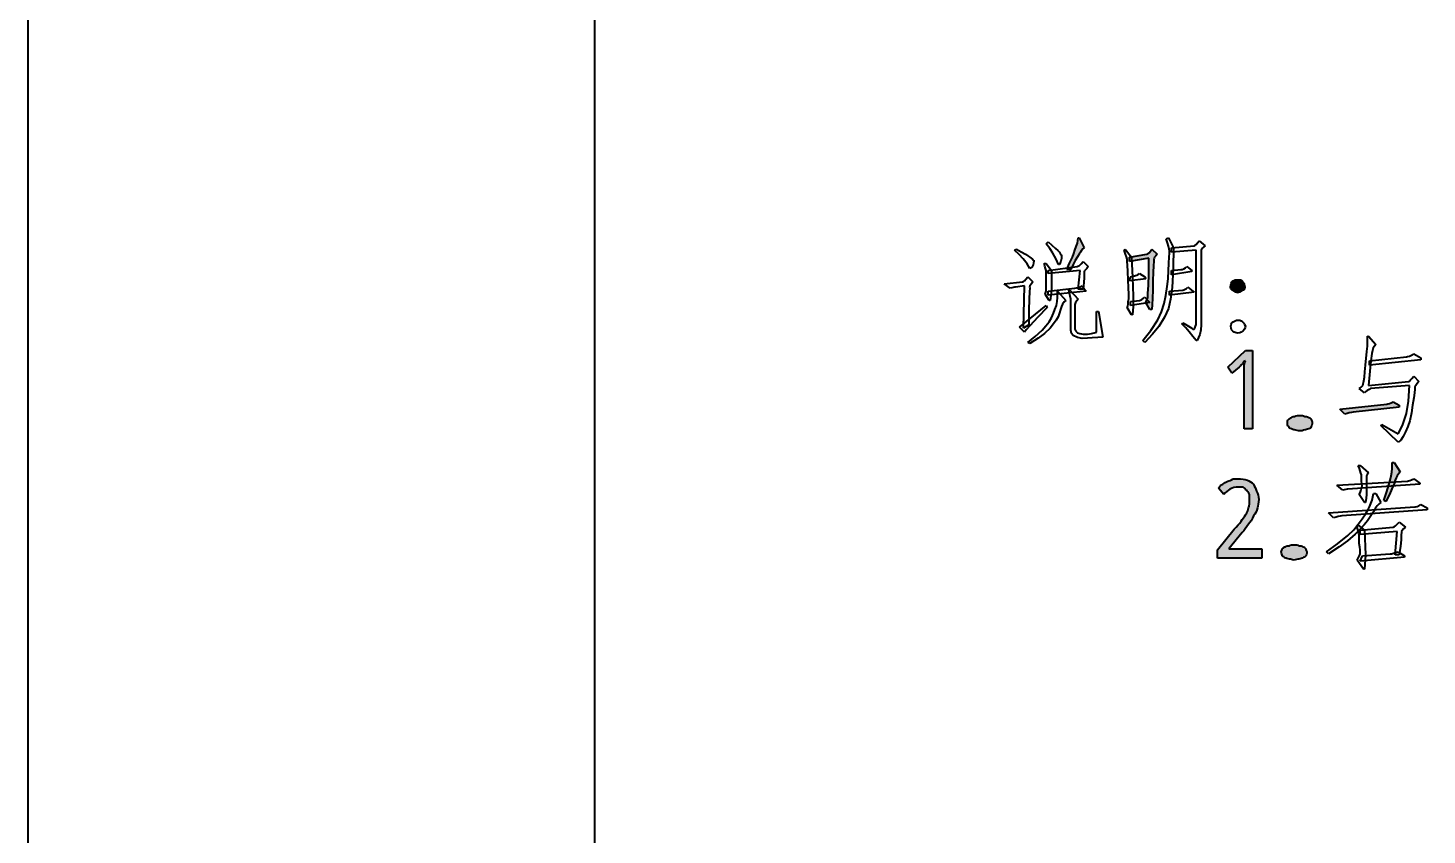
# Model space of a CAD drawing. Extents: x 457 to 4918, y -67 to 391.
# Drawn here: x 3449.9 to 3511.6, y 34.9 to 70.4 of the extents above; entities that cross this region are included whole.
import ezdxf

# ---------------------------------------------------------------- set-up
doc = ezdxf.new("R2010")
doc.units = 0
doc.header["$LTSCALE"] = 40
doc.header["$MEASUREMENT"] = 0
doc.layers.add('at_Entity', color=7, linetype='CONTINUOUS')
doc.layers.add('at_Solid', color=7, linetype='CONTINUOUS')

msp = doc.modelspace()

# ---------------------------------------------------------------- hatches: boundary and pattern name
at = {"layer": 'at_Solid'}
for points in [[(3495.872, 59.76), (3495.692, 59.76), (3495.818, 60.04), (3495.939, 60.309), (3496.007, 60.474), (3496.053, 60.618), (3496.113, 60.773), (3496.162, 60.926), (3496.182, 61.036), (3496.189, 61.161), (3496.234, 61.161), (3496.46, 60.709), (3496.399, 60.666), (3496.34, 60.602), (3496.293, 60.529), (3496.234, 60.438), (3496.159, 60.319), (3496.061, 60.152), (3495.971, 59.976)], [(3499.669, 60.438), (3499.61, 60.371), (3499.56, 60.299), (3499.541, 60.251), (3499.534, 60.212), (3499.527, 60.127), (3499.51, 59.93), (3499.495, 59.648), (3499.489, 59.262), (3499.482, 58.874), (3499.465, 58.479), (3499.45, 58.22), (3499.443, 57.997), (3499.353, 57.997), (3499.172, 58.313), (3499.205, 58.381), (3499.239, 58.457), (3499.256, 58.519), (3499.263, 58.584), (3499.27, 58.719), (3499.286, 59.064), (3499.301, 59.571), (3499.308, 60.257), (3498.449, 60.121), (3498.449, 60.302), (3499.217, 60.438), (3499.259, 60.454), (3499.319, 60.502), (3499.378, 60.572), (3499.443, 60.664)], [(3503.105, 59.308), (3503.173, 59.308), (3503.249, 59.308), (3503.31, 59.308), (3503.376, 59.308), (3503.416, 59.266), (3503.466, 59.206), (3503.498, 59.147), (3503.512, 59.082), (3503.529, 58.988), (3503.514, 58.9), (3503.461, 58.85), (3503.376, 58.81), (3503.301, 58.76), (3503.208, 58.736), (3503.132, 58.758), (3503.06, 58.81), (3502.975, 58.853), (3502.913, 58.917), (3502.905, 58.99), (3502.924, 59.082), (3502.933, 59.149), (3502.965, 59.22), (3503.02, 59.268)], [(3503.873, 52.753), (3503.512, 52.753), (3503.512, 54.878), (3503.512, 54.939), (3503.512, 54.998), (3503.512, 55.045), (3503.512, 55.104), (3503.512, 55.171), (3503.512, 55.242), (3503.512, 55.29), (3503.512, 55.33), (3503.512, 55.397), (3503.512, 55.468), (3503.512, 55.516), (3503.512, 55.556), (3503.519, 55.616), (3503.535, 55.671), (3503.55, 55.704), (3503.557, 55.737), (3503.53, 55.73), (3503.508, 55.713), (3503.492, 55.698), (3503.466, 55.691), (3503.459, 55.665), (3503.443, 55.643), (3503.428, 55.627), (3503.421, 55.601), (3503.414, 55.594), (3503.398, 55.578), (3503.383, 55.563), (3503.376, 55.556), (3503.349, 55.529), (3503.327, 55.507), (3503.312, 55.492), (3503.286, 55.465), (3502.969, 55.194), (3502.788, 55.465), (3503.557, 56.189), (3503.873, 56.189)], [(3510.337, 53.793), (3510.337, 53.703), (3508.303, 53.477), (3508.227, 53.469), (3508.13, 53.447), (3508.04, 53.419), (3507.941, 53.386), (3507.715, 53.612), (3509.795, 53.838), (3509.837, 53.846), (3509.902, 53.867), (3509.974, 53.896), (3510.066, 53.929)], [(3505.41, 53.025), (3505.411, 53.058), (3505.416, 53.097), (3505.429, 53.127), (3505.455, 53.16), (3505.483, 53.187), (3505.51, 53.209), (3505.539, 53.225), (3505.591, 53.251), (3505.625, 53.277), (3505.663, 53.293), (3505.694, 53.296), (3505.726, 53.296), (3505.787, 53.322), (3505.847, 53.339), (3505.894, 53.341), (3505.952, 53.341), (3506.013, 53.34), (3506.073, 53.335), (3506.12, 53.322), (3506.178, 53.296), (3506.213, 53.295), (3506.256, 53.29), (3506.3, 53.277), (3506.359, 53.251), (3506.392, 53.224), (3506.426, 53.202), (3506.443, 53.186), (3506.45, 53.16), (3506.476, 53.126), (3506.492, 53.088), (3506.495, 53.057), (3506.495, 53.025), (3506.494, 52.965), (3506.489, 52.91), (3506.476, 52.877), (3506.45, 52.844), (3506.442, 52.811), (3506.42, 52.777), (3506.392, 52.76), (3506.359, 52.753), (3506.299, 52.727), (3506.244, 52.711), (3506.211, 52.708), (3506.178, 52.708), (3506.118, 52.682), (3506.058, 52.665), (3506.011, 52.663), (3505.952, 52.663), (3505.892, 52.664), (3505.832, 52.669), (3505.785, 52.682), (3505.726, 52.708), (3505.693, 52.709), (3505.654, 52.714), (3505.624, 52.727), (3505.591, 52.753), (3505.538, 52.761), (3505.499, 52.783), (3505.481, 52.811), (3505.455, 52.844), (3505.429, 52.878), (3505.412, 52.922), (3505.41, 52.966)], [(3509.749, 49.544), (3509.659, 49.589), (3509.778, 49.937), (3509.883, 50.277), (3509.936, 50.49), (3509.975, 50.674), (3510.002, 50.836), (3510.018, 51.005), (3510.021, 51.131), (3510.021, 51.262), (3510.111, 51.262), (3510.382, 50.855), (3510.315, 50.779), (3510.244, 50.682), (3510.196, 50.592), (3510.156, 50.493), (3510.105, 50.332), (3510.014, 50.1), (3509.9, 49.852)], [(3504.28, 47.058), (3502.336, 47.058), (3502.336, 47.42), (3503.06, 48.324), (3503.153, 48.418), (3503.246, 48.516), (3503.31, 48.594), (3503.376, 48.685), (3503.417, 48.753), (3503.471, 48.829), (3503.517, 48.891), (3503.557, 48.956), (3503.616, 49.05), (3503.666, 49.143), (3503.686, 49.207), (3503.692, 49.273), (3503.718, 49.348), (3503.735, 49.446), (3503.738, 49.536), (3503.738, 49.634), (3503.738, 49.695), (3503.738, 49.755), (3503.738, 49.802), (3503.738, 49.86), (3503.704, 49.921), (3503.666, 49.975), (3503.635, 50.008), (3503.602, 50.041), (3503.568, 50.075), (3503.53, 50.113), (3503.499, 50.144), (3503.466, 50.177), (3503.406, 50.177), (3503.346, 50.177), (3503.299, 50.177), (3503.24, 50.177), (3503.146, 50.175), (3503.048, 50.165), (3502.97, 50.139), (3502.879, 50.086), (3502.811, 50.045), (3502.735, 49.985), (3502.673, 49.926), (3502.608, 49.86), (3502.382, 50.132), (3502.416, 50.192), (3502.459, 50.247), (3502.504, 50.28), (3502.562, 50.312), (3502.604, 50.346), (3502.664, 50.385), (3502.723, 50.415), (3502.788, 50.448), (3502.83, 50.456), (3502.89, 50.477), (3502.949, 50.506), (3503.014, 50.539), (3503.056, 50.539), (3503.116, 50.539), (3503.175, 50.539), (3503.24, 50.539), (3503.342, 50.538), (3503.456, 50.533), (3503.549, 50.519), (3503.647, 50.493), (3503.715, 50.459), (3503.791, 50.416), (3503.853, 50.371), (3503.918, 50.312), (3503.952, 50.244), (3503.99, 50.163), (3504.021, 50.088), (3504.054, 49.996), (3504.087, 49.921), (3504.12, 49.823), (3504.138, 49.733), (3504.144, 49.634), (3504.137, 49.533), (3504.121, 49.424), (3504.106, 49.345), (3504.099, 49.273), (3504.065, 49.172), (3504.021, 49.062), (3503.977, 48.984), (3503.918, 48.911), (3503.877, 48.81), (3503.817, 48.701), (3503.758, 48.622), (3503.692, 48.55), (3503.625, 48.449), (3503.548, 48.339), (3503.487, 48.26), (3503.421, 48.188), (3502.834, 47.465), (3504.28, 47.465)], [(3505.139, 47.329), (3505.146, 47.363), (3505.162, 47.401), (3505.177, 47.432), (3505.184, 47.465), (3505.218, 47.498), (3505.256, 47.531), (3505.287, 47.548), (3505.32, 47.555), (3505.354, 47.581), (3505.397, 47.598), (3505.442, 47.6), (3505.5, 47.6), (3505.541, 47.627), (3505.596, 47.643), (3505.642, 47.646), (3505.681, 47.646), (3505.748, 47.645), (3505.82, 47.64), (3505.868, 47.626), (3505.907, 47.6), (3505.967, 47.6), (3506.022, 47.595), (3506.055, 47.581), (3506.088, 47.555), (3506.122, 47.547), (3506.16, 47.526), (3506.191, 47.498), (3506.224, 47.465), (3506.224, 47.431), (3506.229, 47.393), (3506.243, 47.362), (3506.269, 47.329), (3506.262, 47.269), (3506.245, 47.214), (3506.23, 47.181), (3506.224, 47.148), (3506.19, 47.122), (3506.152, 47.1), (3506.121, 47.084), (3506.088, 47.058), (3506.053, 47.051), (3506.01, 47.034), (3505.966, 47.019), (3505.907, 47.013), (3505.866, 47.006), (3505.806, 46.989), (3505.747, 46.974), (3505.681, 46.968), (3505.64, 46.975), (3505.586, 46.991), (3505.54, 47.006), (3505.5, 47.013), (3505.44, 47.02), (3505.386, 47.036), (3505.352, 47.051), (3505.32, 47.058), (3505.286, 47.085), (3505.248, 47.107), (3505.217, 47.122), (3505.184, 47.148), (3505.177, 47.183), (3505.161, 47.226), (3505.146, 47.27)]]:
    msp.add_hatch(color=0, dxfattribs=at).paths.add_polyline_path(points)

# ---------------------------------------------------------------- linework, layer by layer
at = {"layer": 'at_Entity', "color": 7, "lineweight": 40}
for p, q in [((3449.948, 229.763), (3449.948, -67.166)), ((3474.899, 224.791), (3474.899, -62.194))]:
    msp.add_line(p, q, dxfattribs=at)
at = {"layer": 'at_Entity', "color": 0, "lineweight": 40}
for p, q in [((3496.162, 60.926), (3496.182, 61.036)), ((3496.182, 61.036), (3496.189, 61.161)), ((3496.189, 61.161), (3496.234, 61.161)), ((3496.234, 61.161), (3496.46, 60.709)), ((3500.076, 61.116), (3500.167, 61.161)), ((3500.135, 60.933), (3500.076, 61.116)), ((3500.167, 61.161), (3500.393, 60.709)), ((3501.457, 60.934), (3501.523, 61.025)), ((3501.523, 61.025), (3501.794, 60.799)), ((3493.386, 60.618), (3493.477, 60.664)), ((3493.602, 60.422), (3493.386, 60.618)), ((3493.477, 60.664), (3493.689, 60.544)), ((3493.778, 60.237), (3493.602, 60.422)), ((3493.689, 60.544), (3493.882, 60.434)), ((3493.882, 60.434), (3493.985, 60.368)), ((3494.788, 60.89), (3494.878, 60.98)), ((3494.945, 60.686), (3494.788, 60.89)), ((3494.878, 60.98), (3495.038, 60.827)), ((3495.079, 60.484), (3494.945, 60.686)), ((3495.038, 60.827), (3495.198, 60.684)), ((3495.22, 60.222), (3495.079, 60.484)), ((3495.198, 60.684), (3495.296, 60.6)), ((3495.296, 60.6), (3495.375, 60.528)), ((3495.375, 60.528), (3495.408, 60.468)), ((3495.408, 60.468), (3495.442, 60.413)), ((3495.442, 60.413), (3495.459, 60.38)), ((3495.459, 60.38), (3495.466, 60.347)), ((3495.939, 60.309), (3496.007, 60.474)), ((3496.007, 60.474), (3496.053, 60.618)), ((3496.053, 60.618), (3496.113, 60.773)), ((3496.113, 60.773), (3496.162, 60.926)), ((3496.234, 60.438), (3496.159, 60.319)), ((3496.293, 60.529), (3496.234, 60.438)), ((3496.34, 60.602), (3496.293, 60.529)), ((3496.399, 60.666), (3496.34, 60.602)), ((3496.46, 60.709), (3496.399, 60.666)), ((3498.223, 60.618), (3498.268, 60.664)), ((3498.282, 60.442), (3498.223, 60.618)), ((3498.268, 60.664), (3498.539, 60.302)), ((3498.324, 60.314), (3498.282, 60.442)), ((3498.449, 60.302), (3499.217, 60.438)), ((3499.217, 60.438), (3499.259, 60.454)), ((3499.259, 60.454), (3499.319, 60.502)), ((3499.319, 60.502), (3499.378, 60.572)), ((3499.378, 60.572), (3499.443, 60.664)), ((3499.443, 60.664), (3499.669, 60.438)), ((3499.669, 60.438), (3499.61, 60.371)), ((3500.177, 60.787), (3500.135, 60.933)), ((3500.203, 60.658), (3500.177, 60.787)), ((3500.212, 60.573), (3500.203, 60.658)), ((3500.209, 60.318), (3500.212, 60.474)), ((3500.212, 60.474), (3500.212, 60.573)), ((3500.302, 60.709), (3501.297, 60.799)), ((3500.302, 60.528), (3500.302, 60.709)), ((3501.387, 60.618), (3500.302, 60.528)), ((3500.393, 60.709), (3500.376, 59.828)), ((3501.297, 60.799), (3501.338, 60.816)), ((3501.338, 60.816), (3501.398, 60.863)), ((3501.387, 57.545), (3501.387, 60.618)), ((3501.398, 60.863), (3501.457, 60.934)), ((3501.62, 60.651), (3501.613, 60.618)), ((3501.613, 60.618), (3501.613, 60.383)), ((3501.613, 60.383), (3501.613, 59.719)), ((3501.642, 60.684), (3501.62, 60.651)), ((3501.708, 60.739), (3501.642, 60.684)), ((3501.794, 60.799), (3501.708, 60.739)), ((3493.946, 60.008), (3493.778, 60.237)), ((3494.064, 59.805), (3493.946, 60.008)), ((3493.985, 60.368), (3494.064, 60.302)), ((3494.064, 60.302), (3494.124, 60.262)), ((3494.155, 59.85), (3494.064, 59.805)), ((3494.124, 60.262), (3494.179, 60.212)), ((3494.207, 59.968), (3494.155, 59.85)), ((3494.179, 60.212), (3494.212, 60.18)), ((3494.234, 60.054), (3494.207, 59.968)), ((3494.212, 60.18), (3494.245, 60.166)), ((3494.244, 60.123), (3494.234, 60.054)), ((3494.245, 60.166), (3494.244, 60.123)), ((3494.73, 59.907), (3494.697, 60.031)), ((3494.697, 60.031), (3494.788, 60.031)), ((3494.758, 59.805), (3494.73, 59.907)), ((3494.78, 59.719), (3494.758, 59.805)), ((3494.788, 60.031), (3495.014, 59.714)), ((3494.878, 59.714), (3496.144, 59.895)), ((3495.33, 59.986), (3495.22, 60.222)), ((3495.375, 59.986), (3495.33, 59.986)), ((3495.427, 60.136), (3495.375, 59.986)), ((3495.454, 60.248), (3495.427, 60.136)), ((3495.464, 60.323), (3495.454, 60.248)), ((3495.466, 60.347), (3495.464, 60.323)), ((3495.692, 59.76), (3495.818, 60.04)), ((3495.818, 60.04), (3495.939, 60.309)), ((3495.971, 59.976), (3495.872, 59.76)), ((3496.061, 60.152), (3495.971, 59.976)), ((3496.159, 60.319), (3496.061, 60.152)), ((3496.144, 59.895), (3496.186, 59.905)), ((3496.186, 59.905), (3496.251, 59.942)), ((3496.251, 59.942), (3496.323, 60.01)), ((3496.323, 60.01), (3496.415, 60.121)), ((3496.415, 60.121), (3496.641, 59.895)), ((3496.575, 59.809), (3496.508, 59.738)), ((3496.641, 59.895), (3496.575, 59.809)), ((3498.35, 60.218), (3498.324, 60.314)), ((3498.359, 60.166), (3498.35, 60.218)), ((3498.359, 60.1), (3498.359, 60.166)), ((3498.361, 59.968), (3498.359, 60.1)), ((3498.378, 59.664), (3498.361, 59.968)), ((3498.449, 60.121), (3498.449, 60.302)), ((3499.308, 60.257), (3498.449, 60.121)), ((3498.539, 60.302), (3498.591, 59.411)), ((3499.301, 59.571), (3499.308, 60.257)), ((3499.51, 59.93), (3499.495, 59.648)), ((3499.527, 60.127), (3499.51, 59.93)), ((3499.534, 60.212), (3499.527, 60.127)), ((3499.541, 60.251), (3499.534, 60.212)), ((3499.56, 60.299), (3499.541, 60.251)), ((3499.61, 60.371), (3499.56, 60.299)), ((3500.167, 59.714), (3500.193, 60.027)), ((3500.193, 60.027), (3500.209, 60.318)), ((3500.376, 59.828), (3500.328, 58.977)), ((3500.709, 59.76), (3500.777, 59.768)), ((3500.777, 59.768), (3500.853, 59.795)), ((3500.853, 59.795), (3500.915, 59.836)), ((3500.915, 59.836), (3500.98, 59.895)), ((3500.98, 59.895), (3501.206, 59.714)), ((3492.934, 59.127), (3493.748, 59.217)), ((3493.748, 59.217), (3493.783, 59.227)), ((3493.783, 59.227), (3493.832, 59.264)), ((3493.832, 59.264), (3493.889, 59.332)), ((3493.889, 59.332), (3493.974, 59.443)), ((3493.974, 59.443), (3494.2, 59.217)), ((3494.2, 59.217), (3494.134, 59.124)), ((3494.788, 59.669), (3494.78, 59.719)), ((3494.788, 59.63), (3494.788, 59.669)), ((3494.788, 59.574), (3494.788, 59.63)), ((3494.788, 59.453), (3494.788, 59.574)), ((3494.788, 59.308), (3494.788, 59.453)), ((3494.788, 59.183), (3494.788, 59.308)), ((3494.788, 59.082), (3494.788, 59.183)), ((3496.279, 59.714), (3494.878, 59.579)), ((3494.878, 59.579), (3494.878, 59.714)), ((3495.014, 59.714), (3495.014, 58.856)), ((3495.872, 59.76), (3495.692, 59.76)), ((3496.189, 58.901), (3496.279, 59.714)), ((3496.441, 59.195), (3496.415, 58.901)), ((3496.454, 59.409), (3496.441, 59.195)), ((3496.459, 59.575), (3496.454, 59.409)), ((3496.46, 59.669), (3496.459, 59.575)), ((3496.474, 59.702), (3496.46, 59.669)), ((3496.508, 59.738), (3496.474, 59.702)), ((3498.404, 59.308), (3498.378, 59.664)), ((3498.41, 58.948), (3498.404, 59.308)), ((3498.449, 59.262), (3498.494, 59.443)), ((3499.172, 59.353), (3498.449, 59.262)), ((3498.494, 59.443), (3498.675, 59.488)), ((3498.591, 59.411), (3498.619, 58.586)), ((3498.675, 59.488), (3498.717, 59.496)), ((3498.717, 59.496), (3498.776, 59.518)), ((3498.776, 59.518), (3498.835, 59.546)), ((3498.835, 59.546), (3498.901, 59.579)), ((3498.901, 59.579), (3499.127, 59.443)), ((3499.127, 59.443), (3499.172, 59.353)), ((3499.286, 59.064), (3499.301, 59.571)), ((3499.489, 59.262), (3499.482, 58.874)), ((3499.495, 59.648), (3499.489, 59.262)), ((3500.118, 59.018), (3500.153, 59.354)), ((3500.153, 59.354), (3500.167, 59.714)), ((3500.302, 59.714), (3500.709, 59.76)), ((3500.302, 59.534), (3500.302, 59.714)), ((3501.206, 59.669), (3500.302, 59.534)), ((3501.206, 59.714), (3501.206, 59.669)), ((3501.613, 59.719), (3501.613, 58.71)), ((3502.924, 59.082), (3502.933, 59.149)), ((3502.933, 59.149), (3502.965, 59.22)), ((3502.965, 59.22), (3503.02, 59.268)), ((3503.02, 59.268), (3503.105, 59.308)), ((3503.105, 59.308), (3503.173, 59.308)), ((3503.173, 59.308), (3503.249, 59.308)), ((3503.249, 59.308), (3503.31, 59.308)), ((3503.31, 59.308), (3503.376, 59.308)), ((3503.376, 59.308), (3503.416, 59.266)), ((3503.416, 59.266), (3503.466, 59.206)), ((3503.466, 59.206), (3503.498, 59.147)), ((3503.498, 59.147), (3503.512, 59.082)), ((3493.206, 58.946), (3492.934, 59.127)), ((3493.271, 58.953), (3493.206, 58.946)), ((3493.33, 58.968), (3493.271, 58.953)), ((3493.39, 58.984), (3493.33, 58.968)), ((3493.432, 58.991), (3493.39, 58.984)), ((3493.838, 59.036), (3493.432, 58.991)), ((3493.793, 57.183), (3493.838, 59.036)), ((3494.057, 58.793), (3494.041, 58.452)), ((3494.073, 59.036), (3494.052, 58.986)), ((3494.052, 58.986), (3494.064, 58.946)), ((3494.064, 58.946), (3494.057, 58.793)), ((3494.134, 59.124), (3494.073, 59.036)), ((3494.742, 58.675), (3494.769, 58.762)), ((3494.923, 58.404), (3494.742, 58.675)), ((3494.769, 58.762), (3494.785, 58.838)), ((3494.785, 58.838), (3494.788, 58.887)), ((3494.788, 58.996), (3494.788, 59.082)), ((3494.788, 58.946), (3494.788, 58.996)), ((3494.788, 58.887), (3494.788, 58.946)), ((3494.878, 58.81), (3496.053, 58.946)), ((3496.551, 58.81), (3494.878, 58.63)), ((3494.878, 58.63), (3494.878, 58.81)), ((3495.014, 58.856), (3494.968, 58.404)), ((3495.266, 58.346), (3495.282, 58.532)), ((3495.282, 58.532), (3495.285, 58.673)), ((3495.285, 58.673), (3495.285, 58.81)), ((3495.285, 58.81), (3495.646, 58.404)), ((3495.815, 58.705), (3495.782, 58.856)), ((3495.782, 58.856), (3495.827, 58.856)), ((3495.843, 58.586), (3495.815, 58.705)), ((3495.827, 58.856), (3496.189, 58.449)), ((3495.865, 58.461), (3495.843, 58.586)), ((3496.053, 58.946), (3496.122, 58.954)), ((3496.122, 58.954), (3496.203, 58.975)), ((3496.415, 58.901), (3496.189, 58.901)), ((3496.203, 58.975), (3496.278, 59.004)), ((3496.278, 59.004), (3496.37, 59.036)), ((3496.37, 59.036), (3496.505, 58.856)), ((3496.505, 58.856), (3496.551, 58.81)), ((3498.423, 58.677), (3498.41, 58.948)), ((3498.423, 58.469), (3498.423, 58.677)), ((3498.619, 58.586), (3498.611, 58.127)), ((3499.061, 58.48), (3499.127, 58.539)), ((3499.127, 58.539), (3499.353, 58.313)), ((3499.256, 58.519), (3499.263, 58.584)), ((3499.263, 58.584), (3499.27, 58.719)), ((3499.27, 58.719), (3499.286, 59.064)), ((3499.482, 58.874), (3499.465, 58.479)), ((3499.986, 58.268), (3500.052, 58.615)), ((3500.052, 58.615), (3500.118, 59.018)), ((3500.212, 58.81), (3500.799, 58.856)), ((3500.212, 58.63), (3500.212, 58.81)), ((3501.297, 58.765), (3500.212, 58.63)), ((3500.328, 58.977), (3500.258, 58.463)), ((3500.799, 58.856), (3500.841, 58.864)), ((3500.841, 58.864), (3500.901, 58.891)), ((3500.901, 58.891), (3500.96, 58.932)), ((3500.96, 58.932), (3501.025, 58.991)), ((3501.025, 58.991), (3501.251, 58.81)), ((3501.251, 58.81), (3501.297, 58.765)), ((3501.613, 58.71), (3501.613, 57.319)), ((3502.905, 58.99), (3502.924, 59.082)), ((3502.913, 58.917), (3502.905, 58.99)), ((3502.975, 58.853), (3502.913, 58.917)), ((3503.06, 58.81), (3502.975, 58.853)), ((3503.132, 58.758), (3503.06, 58.81)), ((3503.208, 58.736), (3503.132, 58.758)), ((3503.301, 58.76), (3503.208, 58.736)), ((3503.376, 58.81), (3503.301, 58.76)), ((3503.461, 58.85), (3503.376, 58.81)), ((3503.514, 58.9), (3503.461, 58.85)), ((3503.512, 59.082), (3503.529, 58.988)), ((3503.529, 58.988), (3503.514, 58.9)), ((3493.612, 57.228), (3494.788, 58.178)), ((3494.026, 57.972), (3494.019, 57.319)), ((3494.041, 58.452), (3494.026, 57.972)), ((3494.833, 58.087), (3494.417, 57.663)), ((3494.788, 58.178), (3494.833, 58.087)), ((3494.968, 58.404), (3494.923, 58.404)), ((3495.11, 57.838), (3495.174, 58.007)), ((3495.174, 58.007), (3495.24, 58.178)), ((3495.24, 58.178), (3495.266, 58.346)), ((3495.42, 57.997), (3495.377, 57.853)), ((3495.46, 58.14), (3495.42, 57.997)), ((3495.508, 58.242), (3495.46, 58.14)), ((3495.579, 58.334), (3495.508, 58.242)), ((3495.646, 58.404), (3495.579, 58.334)), ((3495.872, 58.358), (3495.865, 58.461)), ((3495.872, 57.093), (3495.872, 58.358)), ((3496.06, 58.262), (3496.053, 58.223)), ((3496.053, 58.223), (3496.053, 58.13)), ((3496.053, 58.13), (3496.053, 57.906)), ((3496.08, 58.31), (3496.06, 58.262)), ((3496.13, 58.382), (3496.08, 58.31)), ((3496.189, 58.449), (3496.13, 58.382)), ((3498.359, 58.087), (3498.385, 58.155)), ((3498.539, 57.771), (3498.359, 58.087)), ((3498.385, 58.155), (3498.401, 58.231)), ((3498.401, 58.231), (3498.404, 58.293)), ((3498.404, 58.358), (3498.423, 58.469)), ((3498.404, 58.293), (3498.404, 58.358)), ((3498.494, 58.358), (3498.901, 58.404)), ((3498.494, 58.178), (3498.494, 58.358)), ((3499.353, 58.313), (3498.494, 58.178)), ((3498.611, 58.127), (3498.585, 57.771)), ((3498.901, 58.404), (3498.943, 58.412)), ((3498.943, 58.412), (3499.002, 58.439)), ((3499.002, 58.439), (3499.061, 58.48)), ((3499.172, 58.313), (3499.205, 58.381)), ((3499.353, 57.997), (3499.172, 58.313)), ((3499.205, 58.381), (3499.239, 58.457)), ((3499.239, 58.457), (3499.256, 58.519)), ((3499.443, 57.997), (3499.353, 57.997)), ((3499.45, 58.22), (3499.443, 57.997)), ((3499.465, 58.479), (3499.45, 58.22)), ((3499.867, 57.901), (3499.986, 58.268)), ((3500.167, 58.042), (3499.998, 57.669)), ((3500.258, 58.463), (3500.167, 58.042)), ((3494.019, 57.319), (3493.793, 57.183)), ((3494.417, 57.663), (3494.063, 57.288)), ((3494.778, 57.277), (3494.923, 57.454)), ((3494.923, 57.454), (3495.017, 57.631)), ((3495.104, 57.364), (3494.961, 57.179)), ((3495.017, 57.631), (3495.11, 57.838)), ((3495.222, 57.528), (3495.104, 57.364)), ((3495.308, 57.679), (3495.222, 57.528)), ((3495.377, 57.853), (3495.308, 57.679)), ((3496.053, 57.906), (3496.053, 57.582)), ((3496.053, 57.582), (3496.053, 57.138)), ((3497.003, 57.002), (3497.003, 57.906)), ((3497.003, 57.906), (3497.093, 57.906)), ((3497.093, 57.906), (3497.274, 56.776)), ((3498.585, 57.771), (3498.539, 57.771)), ((3499.395, 57.073), (3499.709, 57.542)), ((3499.709, 57.542), (3499.867, 57.901)), ((3499.998, 57.669), (3499.744, 57.25)), ((3500.754, 57.364), (3500.799, 57.409)), ((3500.937, 57.193), (3500.754, 57.364)), ((3500.799, 57.409), (3500.978, 57.316)), ((3500.978, 57.316), (3501.133, 57.228)), ((3501.368, 57.271), (3501.385, 57.341)), ((3501.385, 57.341), (3501.387, 57.427)), ((3501.387, 57.427), (3501.387, 57.545)), ((3501.613, 57.319), (3501.598, 57.105)), ((3502.924, 57.274), (3502.933, 57.341)), ((3502.933, 57.341), (3502.965, 57.412)), ((3502.965, 57.412), (3503.02, 57.46)), ((3503.02, 57.46), (3503.105, 57.5)), ((3503.105, 57.5), (3503.173, 57.525)), ((3503.173, 57.525), (3503.249, 57.537)), ((3503.249, 57.537), (3503.31, 57.526)), ((3503.31, 57.526), (3503.376, 57.5)), ((3503.376, 57.5), (3503.436, 57.458)), ((3503.436, 57.458), (3503.491, 57.398)), ((3503.491, 57.398), (3503.524, 57.339)), ((3503.524, 57.339), (3503.557, 57.274)), ((3493.838, 57.002), (3493.612, 57.228)), ((3493.912, 57.109), (3493.838, 57.002)), ((3494.063, 57.288), (3493.912, 57.109)), ((3493.974, 56.55), (3494.307, 56.812)), ((3494.431, 56.734), (3494.064, 56.505)), ((3494.307, 56.812), (3494.609, 57.086)), ((3494.719, 56.945), (3494.431, 56.734)), ((3494.609, 57.086), (3494.778, 57.277)), ((3494.961, 57.179), (3494.719, 56.945)), ((3495.9, 56.949), (3495.872, 57.093)), ((3495.976, 56.85), (3495.9, 56.949)), ((3496.159, 56.775), (3495.976, 56.85)), ((3496.053, 57.138), (3496.097, 57.052)), ((3496.097, 57.052), (3496.172, 56.98)), ((3496.37, 56.731), (3496.159, 56.775)), ((3496.172, 56.98), (3496.271, 56.945)), ((3496.271, 56.945), (3496.415, 56.912)), ((3496.599, 56.738), (3496.37, 56.731)), ((3496.415, 56.912), (3496.602, 56.92)), ((3496.812, 56.753), (3496.599, 56.738)), ((3496.602, 56.92), (3496.783, 56.941)), ((3496.783, 56.941), (3496.897, 56.97)), ((3497.063, 56.769), (3496.812, 56.753)), ((3496.897, 56.97), (3497.003, 57.002)), ((3497.274, 56.776), (3497.063, 56.769)), ((3499.037, 56.641), (3499.395, 57.073)), ((3499.467, 56.911), (3499.127, 56.55)), ((3499.744, 57.25), (3499.467, 56.911)), ((3501.087, 57.024), (3500.937, 57.193)), ((3501.25, 56.817), (3501.087, 57.024)), ((3501.133, 57.228), (3501.205, 57.177)), ((3501.205, 57.177), (3501.251, 57.138)), ((3501.387, 56.641), (3501.25, 56.817)), ((3501.251, 57.138), (3501.285, 57.139)), ((3501.285, 57.139), (3501.318, 57.149)), ((3501.318, 57.149), (3501.335, 57.176)), ((3501.335, 57.176), (3501.342, 57.228)), ((3501.342, 57.228), (3501.368, 57.271)), ((3501.498, 56.772), (3501.432, 56.641)), ((3501.555, 56.902), (3501.498, 56.772)), ((3501.598, 57.105), (3501.555, 56.902)), ((3502.931, 57.182), (3502.924, 57.274)), ((3502.95, 57.109), (3502.931, 57.182)), ((3503, 57.045), (3502.95, 57.109)), ((3503.06, 57.002), (3503, 57.045)), ((3503.151, 56.976), (3503.06, 57.002)), ((3503.226, 56.965), (3503.151, 56.976)), ((3503.307, 56.977), (3503.226, 56.965)), ((3503.376, 57.002), (3503.307, 56.977)), ((3503.461, 57.068), (3503.376, 57.002)), ((3503.516, 57.129), (3503.461, 57.068)), ((3503.548, 57.206), (3503.516, 57.129)), ((3503.557, 57.274), (3503.548, 57.206)), ((3508.936, 56.671), (3508.936, 56.822)), ((3508.936, 56.822), (3508.981, 56.822)), ((3508.981, 56.822), (3509.297, 56.46)), ((3494.064, 56.505), (3493.974, 56.55)), ((3499.127, 56.55), (3499.037, 56.641)), ((3501.432, 56.641), (3501.387, 56.641)), ((3502.788, 55.465), (3503.557, 56.189)), ((3503.557, 56.189), (3503.873, 56.189)), ((3503.873, 56.189), (3503.873, 52.753)), ((3508.879, 55.861), (3508.912, 56.136)), ((3508.912, 56.136), (3508.929, 56.277)), ((3508.929, 56.277), (3508.936, 56.37)), ((3508.936, 56.554), (3508.936, 56.671)), ((3508.936, 56.446), (3508.936, 56.554)), ((3508.936, 56.37), (3508.936, 56.446)), ((3509.162, 56.189), (3509.127, 56.063)), ((3509.169, 56.254), (3509.162, 56.189)), ((3509.188, 56.316), (3509.169, 56.254)), ((3509.238, 56.392), (3509.188, 56.316)), ((3509.297, 56.46), (3509.238, 56.392)), ((3502.969, 55.194), (3502.788, 55.465)), ((3503.286, 55.465), (3502.969, 55.194)), ((3503.312, 55.492), (3503.286, 55.465)), ((3503.327, 55.507), (3503.312, 55.492)), ((3503.349, 55.529), (3503.327, 55.507)), ((3503.376, 55.556), (3503.349, 55.529)), ((3503.383, 55.563), (3503.376, 55.556)), ((3503.398, 55.578), (3503.383, 55.563)), ((3503.414, 55.594), (3503.398, 55.578)), ((3503.421, 55.601), (3503.414, 55.594)), ((3503.428, 55.627), (3503.421, 55.601)), ((3503.443, 55.643), (3503.428, 55.627)), ((3503.459, 55.665), (3503.443, 55.643)), ((3503.466, 55.691), (3503.459, 55.665)), ((3503.492, 55.698), (3503.466, 55.691)), ((3503.508, 55.713), (3503.492, 55.698)), ((3503.53, 55.73), (3503.508, 55.713)), ((3503.512, 55.556), (3503.519, 55.616)), ((3503.512, 55.516), (3503.512, 55.556)), ((3503.512, 55.468), (3503.512, 55.516)), ((3503.512, 55.397), (3503.512, 55.468)), ((3503.519, 55.616), (3503.535, 55.671)), ((3503.557, 55.737), (3503.53, 55.73)), ((3503.535, 55.671), (3503.55, 55.704)), ((3503.55, 55.704), (3503.557, 55.737)), ((3508.819, 55.255), (3508.845, 55.556)), ((3508.845, 55.556), (3508.879, 55.861)), ((3509.026, 55.737), (3510.653, 55.917)), ((3511.286, 55.782), (3509.026, 55.556)), ((3509.026, 55.556), (3509.026, 55.737)), ((3509.084, 55.744), (3509.04, 55.279)), ((3509.127, 56.063), (3509.084, 55.744)), ((3510.653, 55.917), (3510.703, 55.926)), ((3510.703, 55.926), (3510.784, 55.952)), ((3510.784, 55.952), (3510.872, 55.994)), ((3510.872, 55.994), (3510.97, 56.053)), ((3510.97, 56.053), (3511.286, 55.872)), ((3511.286, 55.872), (3511.286, 55.782)), ((3503.512, 55.33), (3503.512, 55.397)), ((3503.512, 55.29), (3503.512, 55.33)), ((3503.512, 55.242), (3503.512, 55.29)), ((3503.512, 55.171), (3503.512, 55.242)), ((3503.512, 55.104), (3503.512, 55.171)), ((3503.512, 55.045), (3503.512, 55.104)), ((3503.512, 54.998), (3503.512, 55.045)), ((3503.512, 54.939), (3503.512, 54.998)), ((3503.512, 54.878), (3503.512, 54.939)), ((3503.512, 52.753), (3503.512, 54.878)), ((3508.755, 54.787), (3508.782, 54.863)), ((3508.782, 54.863), (3508.803, 55.029)), ((3508.803, 55.029), (3508.819, 55.255)), ((3509.04, 55.279), (3508.981, 54.652)), ((3510.744, 54.833), (3510.779, 54.849)), ((3510.779, 54.849), (3510.827, 54.897)), ((3510.827, 54.897), (3510.885, 54.967)), ((3510.885, 54.967), (3510.97, 55.059)), ((3510.97, 55.059), (3511.196, 54.833)), ((3508.574, 54.516), (3508.66, 54.584)), ((3508.8, 54.335), (3508.574, 54.516)), ((3508.66, 54.584), (3508.726, 54.66)), ((3508.726, 54.66), (3508.748, 54.722)), ((3508.748, 54.722), (3508.755, 54.787)), ((3508.866, 54.394), (3508.8, 54.335)), ((3508.927, 54.438), (3508.866, 54.394)), ((3509.004, 54.482), (3508.927, 54.438)), ((3508.981, 54.652), (3510.744, 54.833)), ((3509.071, 54.516), (3509.004, 54.482)), ((3510.789, 54.652), (3509.071, 54.516)), ((3510.736, 53.971), (3510.789, 54.652)), ((3511.004, 54.338), (3510.977, 54.113)), ((3511.014, 54.492), (3511.004, 54.338)), ((3511.015, 54.561), (3511.014, 54.492)), ((3511.028, 54.601), (3511.015, 54.561)), ((3511.063, 54.651), (3511.028, 54.601)), ((3511.129, 54.739), (3511.063, 54.651)), ((3511.196, 54.833), (3511.129, 54.739)), ((3507.715, 53.612), (3509.795, 53.838)), ((3507.941, 53.386), (3507.715, 53.612)), ((3510.337, 53.703), (3508.303, 53.477)), ((3509.795, 53.838), (3509.837, 53.846)), ((3509.837, 53.846), (3509.902, 53.867)), ((3509.902, 53.867), (3509.974, 53.896)), ((3509.974, 53.896), (3510.066, 53.929)), ((3510.066, 53.929), (3510.337, 53.793)), ((3510.337, 53.793), (3510.337, 53.703)), ((3510.648, 53.415), (3510.736, 53.971)), ((3510.925, 53.793), (3510.875, 53.444)), ((3510.977, 54.113), (3510.925, 53.793)), ((3505.41, 53.025), (3505.411, 53.058)), ((3505.41, 52.966), (3505.41, 53.025)), ((3505.411, 53.058), (3505.416, 53.097)), ((3505.416, 53.097), (3505.429, 53.127)), ((3505.429, 53.127), (3505.455, 53.16)), ((3505.455, 53.16), (3505.483, 53.187)), ((3505.483, 53.187), (3505.51, 53.209)), ((3505.51, 53.209), (3505.539, 53.225)), ((3505.539, 53.225), (3505.591, 53.251)), ((3505.591, 53.251), (3505.625, 53.277)), ((3505.625, 53.277), (3505.663, 53.293)), ((3505.663, 53.293), (3505.694, 53.296)), ((3505.694, 53.296), (3505.726, 53.296)), ((3505.726, 53.296), (3505.787, 53.322)), ((3505.787, 53.322), (3505.847, 53.339)), ((3505.847, 53.339), (3505.894, 53.341)), ((3505.894, 53.341), (3505.952, 53.341)), ((3505.952, 53.341), (3506.013, 53.34)), ((3506.013, 53.34), (3506.073, 53.335)), ((3506.073, 53.335), (3506.12, 53.322)), ((3506.12, 53.322), (3506.178, 53.296)), ((3506.178, 53.296), (3506.213, 53.295)), ((3506.213, 53.295), (3506.256, 53.29)), ((3506.256, 53.29), (3506.3, 53.277)), ((3506.3, 53.277), (3506.359, 53.251)), ((3506.359, 53.251), (3506.392, 53.224)), ((3506.392, 53.224), (3506.426, 53.202)), ((3506.426, 53.202), (3506.443, 53.186)), ((3506.443, 53.186), (3506.45, 53.16)), ((3506.45, 53.16), (3506.476, 53.126)), ((3506.476, 53.126), (3506.492, 53.088)), ((3506.492, 53.088), (3506.495, 53.057)), ((3506.495, 53.025), (3506.494, 52.965)), ((3506.495, 53.057), (3506.495, 53.025)), ((3508.04, 53.419), (3507.941, 53.386)), ((3508.13, 53.447), (3508.04, 53.419)), ((3508.227, 53.469), (3508.13, 53.447)), ((3508.303, 53.477), (3508.227, 53.469)), ((3510.478, 52.891), (3510.648, 53.415)), ((3510.794, 53.094), (3510.706, 52.854)), ((3510.875, 53.444), (3510.794, 53.094)), ((3503.873, 52.753), (3503.512, 52.753)), ((3505.412, 52.922), (3505.41, 52.966)), ((3505.429, 52.878), (3505.412, 52.922)), ((3505.455, 52.844), (3505.429, 52.878)), ((3505.481, 52.811), (3505.455, 52.844)), ((3505.499, 52.783), (3505.481, 52.811)), ((3505.538, 52.761), (3505.499, 52.783)), ((3505.591, 52.753), (3505.538, 52.761)), ((3505.624, 52.727), (3505.591, 52.753)), ((3505.654, 52.714), (3505.624, 52.727)), ((3505.693, 52.709), (3505.654, 52.714)), ((3505.726, 52.708), (3505.693, 52.709)), ((3505.785, 52.682), (3505.726, 52.708)), ((3505.832, 52.669), (3505.785, 52.682)), ((3505.892, 52.664), (3505.832, 52.669)), ((3505.952, 52.663), (3505.892, 52.664)), ((3506.011, 52.663), (3505.952, 52.663)), ((3506.058, 52.665), (3506.011, 52.663)), ((3506.118, 52.682), (3506.058, 52.665)), ((3506.178, 52.708), (3506.118, 52.682)), ((3506.211, 52.708), (3506.178, 52.708)), ((3506.244, 52.711), (3506.211, 52.708)), ((3506.299, 52.727), (3506.244, 52.711)), ((3506.359, 52.753), (3506.299, 52.727)), ((3506.392, 52.76), (3506.359, 52.753)), ((3506.42, 52.777), (3506.392, 52.76)), ((3506.442, 52.811), (3506.42, 52.777)), ((3506.45, 52.844), (3506.442, 52.811)), ((3506.476, 52.877), (3506.45, 52.844)), ((3506.489, 52.91), (3506.476, 52.877)), ((3506.494, 52.965), (3506.489, 52.91)), ((3509.523, 52.889), (3509.569, 52.934)), ((3510.292, 52.166), (3509.523, 52.889)), ((3509.569, 52.934), (3510.292, 52.527)), ((3510.292, 52.527), (3510.478, 52.891)), ((3510.508, 52.414), (3510.404, 52.248)), ((3510.608, 52.618), (3510.508, 52.414)), ((3510.706, 52.854), (3510.608, 52.618)), ((3510.338, 52.186), (3510.292, 52.166)), ((3510.404, 52.248), (3510.338, 52.186)), ((3510.021, 51.131), (3510.021, 51.262)), ((3510.021, 51.262), (3510.111, 51.262)), ((3510.111, 51.262), (3510.382, 50.855)), ((3502.949, 50.506), (3503.014, 50.539)), ((3503.014, 50.539), (3503.056, 50.539)), ((3503.056, 50.539), (3503.116, 50.539)), ((3503.116, 50.539), (3503.175, 50.539)), ((3503.175, 50.539), (3503.24, 50.539)), ((3503.24, 50.539), (3503.342, 50.538)), ((3503.342, 50.538), (3503.456, 50.533)), ((3503.456, 50.533), (3503.549, 50.519)), ((3508.581, 51.002), (3508.529, 51.126)), ((3508.529, 51.126), (3508.619, 51.126)), ((3508.61, 50.898), (3508.581, 51.002)), ((3508.637, 50.796), (3508.61, 50.898)), ((3508.619, 51.126), (3508.981, 50.81)), ((3508.665, 50.719), (3508.637, 50.796)), ((3508.665, 50.68), (3508.665, 50.719)), ((3508.665, 50.629), (3508.665, 50.68)), ((3508.665, 50.541), (3508.665, 50.629)), ((3508.665, 50.448), (3508.665, 50.541)), ((3508.895, 50.671), (3508.891, 50.623)), ((3508.891, 50.623), (3508.891, 50.584)), ((3508.891, 50.584), (3508.891, 50.534)), ((3508.891, 50.534), (3508.891, 50.447)), ((3508.929, 50.743), (3508.895, 50.671)), ((3508.981, 50.81), (3508.929, 50.743)), ((3509.936, 50.49), (3509.975, 50.674)), ((3509.975, 50.674), (3510.002, 50.836)), ((3510.002, 50.836), (3510.018, 51.005)), ((3510.018, 51.005), (3510.021, 51.131)), ((3510.196, 50.592), (3510.156, 50.493)), ((3510.244, 50.682), (3510.196, 50.592)), ((3510.315, 50.779), (3510.244, 50.682)), ((3510.382, 50.855), (3510.315, 50.779)), ((3510.878, 50.506), (3510.97, 50.539)), ((3510.97, 50.539), (3511.241, 50.358)), ((3502.382, 50.132), (3502.416, 50.192)), ((3502.608, 49.86), (3502.382, 50.132)), ((3502.416, 50.192), (3502.459, 50.247)), ((3502.459, 50.247), (3502.504, 50.28)), ((3502.504, 50.28), (3502.562, 50.312)), ((3502.562, 50.312), (3502.604, 50.346)), ((3502.604, 50.346), (3502.664, 50.385)), ((3502.673, 49.926), (3502.608, 49.86)), ((3502.664, 50.385), (3502.723, 50.415)), ((3502.735, 49.985), (3502.673, 49.926)), ((3502.723, 50.415), (3502.788, 50.448)), ((3502.811, 50.045), (3502.735, 49.985)), ((3502.788, 50.448), (3502.83, 50.456)), ((3502.879, 50.086), (3502.811, 50.045)), ((3502.83, 50.456), (3502.89, 50.477)), ((3502.97, 50.139), (3502.879, 50.086)), ((3502.89, 50.477), (3502.949, 50.506)), ((3503.048, 50.165), (3502.97, 50.139)), ((3503.146, 50.175), (3503.048, 50.165)), ((3503.24, 50.177), (3503.146, 50.175)), ((3503.299, 50.177), (3503.24, 50.177)), ((3503.346, 50.177), (3503.299, 50.177)), ((3503.406, 50.177), (3503.346, 50.177)), ((3503.466, 50.177), (3503.406, 50.177)), ((3503.499, 50.144), (3503.466, 50.177)), ((3503.53, 50.113), (3503.499, 50.144)), ((3503.568, 50.075), (3503.53, 50.113)), ((3503.549, 50.519), (3503.647, 50.493)), ((3503.602, 50.041), (3503.568, 50.075)), ((3503.635, 50.008), (3503.602, 50.041)), ((3503.666, 49.975), (3503.635, 50.008)), ((3503.647, 50.493), (3503.715, 50.459)), ((3503.704, 49.921), (3503.666, 49.975)), ((3503.738, 49.86), (3503.704, 49.921)), ((3503.715, 50.459), (3503.791, 50.416)), ((3503.791, 50.416), (3503.853, 50.371)), ((3503.853, 50.371), (3503.918, 50.312)), ((3503.918, 50.312), (3503.952, 50.244)), ((3503.952, 50.244), (3503.99, 50.163)), ((3503.99, 50.163), (3504.021, 50.088)), ((3504.021, 50.088), (3504.054, 49.996)), ((3504.054, 49.996), (3504.087, 49.921)), ((3504.087, 49.921), (3504.12, 49.823)), ((3507.58, 50.267), (3510.699, 50.448)), ((3507.851, 50.041), (3507.58, 50.267)), ((3507.916, 50.067), (3507.851, 50.041)), ((3507.976, 50.081), (3507.916, 50.067)), ((3508.035, 50.086), (3507.976, 50.081)), ((3508.077, 50.086), (3508.035, 50.086)), ((3511.241, 50.312), (3508.077, 50.086)), ((3508.574, 49.86), (3508.607, 49.935)), ((3508.607, 49.935), (3508.64, 50.022)), ((3508.64, 50.022), (3508.658, 50.085)), ((3508.658, 50.085), (3508.665, 50.132)), ((3508.691, 50.331), (3508.665, 50.448)), ((3508.665, 50.132), (3508.69, 50.175)), ((3508.69, 50.175), (3508.702, 50.244)), ((3508.702, 50.244), (3508.691, 50.331)), ((3508.89, 50.052), (3508.885, 49.856)), ((3508.891, 50.222), (3508.89, 50.052)), ((3508.891, 50.447), (3508.891, 50.346)), ((3508.891, 50.346), (3508.891, 50.222)), ((3509.174, 49.749), (3509.207, 49.906)), ((3509.207, 49.906), (3509.297, 49.906)), ((3509.297, 49.906), (3509.523, 49.499)), ((3509.659, 49.589), (3509.778, 49.937)), ((3509.778, 49.937), (3509.883, 50.277)), ((3509.883, 50.277), (3509.936, 50.49)), ((3510.014, 50.1), (3509.9, 49.852)), ((3510.105, 50.332), (3510.014, 50.1)), ((3510.156, 50.493), (3510.105, 50.332)), ((3510.699, 50.448), (3510.741, 50.456)), ((3510.741, 50.456), (3510.806, 50.477)), ((3510.806, 50.477), (3510.878, 50.506)), ((3511.241, 50.358), (3511.241, 50.312)), ((3503.692, 49.273), (3503.718, 49.348)), ((3503.718, 49.348), (3503.735, 49.446)), ((3503.735, 49.446), (3503.738, 49.536)), ((3503.738, 49.802), (3503.738, 49.86)), ((3503.738, 49.755), (3503.738, 49.802)), ((3503.738, 49.695), (3503.738, 49.755)), ((3503.738, 49.634), (3503.738, 49.695)), ((3503.738, 49.536), (3503.738, 49.634)), ((3504.106, 49.345), (3504.099, 49.273)), ((3504.121, 49.424), (3504.106, 49.345)), ((3504.12, 49.823), (3504.138, 49.733)), ((3504.137, 49.533), (3504.121, 49.424)), ((3504.144, 49.634), (3504.137, 49.533)), ((3504.138, 49.733), (3504.144, 49.634)), ((3507.218, 49.047), (3511.015, 49.318)), ((3508.8, 49.499), (3508.574, 49.86)), ((3508.845, 49.499), (3508.8, 49.499)), ((3508.871, 49.689), (3508.845, 49.499)), ((3508.885, 49.856), (3508.871, 49.689)), ((3508.954, 49.173), (3509.026, 49.318)), ((3509.026, 49.318), (3509.086, 49.454)), ((3509.086, 49.454), (3509.141, 49.612)), ((3509.141, 49.612), (3509.174, 49.749)), ((3509.356, 49.357), (3509.279, 49.242)), ((3509.449, 49.448), (3509.356, 49.357)), ((3509.523, 49.499), (3509.449, 49.448)), ((3509.749, 49.544), (3509.659, 49.589)), ((3509.9, 49.852), (3509.749, 49.544)), ((3511.015, 49.318), (3511.057, 49.319)), ((3511.057, 49.319), (3511.122, 49.33)), ((3511.122, 49.33), (3511.195, 49.356)), ((3511.195, 49.356), (3511.286, 49.408)), ((3511.286, 49.408), (3511.557, 49.273)), ((3503.31, 48.594), (3503.376, 48.685)), ((3503.376, 48.685), (3503.417, 48.753)), ((3503.417, 48.753), (3503.471, 48.829)), ((3503.471, 48.829), (3503.517, 48.891)), ((3503.517, 48.891), (3503.557, 48.956)), ((3503.557, 48.956), (3503.616, 49.05)), ((3503.616, 49.05), (3503.666, 49.143)), ((3503.666, 49.143), (3503.686, 49.207)), ((3503.686, 49.207), (3503.692, 49.273)), ((3503.817, 48.701), (3503.758, 48.622)), ((3503.877, 48.81), (3503.817, 48.701)), ((3503.918, 48.911), (3503.877, 48.81)), ((3503.977, 48.984), (3503.918, 48.911)), ((3504.021, 49.062), (3503.977, 48.984)), ((3504.065, 49.172), (3504.021, 49.062)), ((3504.099, 49.273), (3504.065, 49.172)), ((3507.444, 48.821), (3507.218, 49.047)), ((3507.562, 48.854), (3507.444, 48.821)), ((3507.65, 48.882), (3507.562, 48.854)), ((3507.736, 48.903), (3507.65, 48.882)), ((3507.806, 48.911), (3507.736, 48.903)), ((3511.557, 49.182), (3507.806, 48.911)), ((3508.529, 48.55), (3508.708, 48.778)), ((3508.708, 48.778), (3508.868, 49.013)), ((3508.932, 48.703), (3508.783, 48.52)), ((3508.868, 49.013), (3508.954, 49.173)), ((3509.09, 48.915), (3508.932, 48.703)), ((3509.207, 49.092), (3509.09, 48.915)), ((3509.279, 49.242), (3509.207, 49.092)), ((3511.557, 49.273), (3511.557, 49.182)), ((3502.336, 47.42), (3503.06, 48.324)), ((3503.421, 48.188), (3502.834, 47.465)), ((3503.06, 48.324), (3503.153, 48.418)), ((3503.153, 48.418), (3503.246, 48.516)), ((3503.246, 48.516), (3503.31, 48.594)), ((3503.487, 48.26), (3503.421, 48.188)), ((3503.548, 48.339), (3503.487, 48.26)), ((3503.625, 48.449), (3503.548, 48.339)), ((3503.692, 48.55), (3503.625, 48.449)), ((3503.758, 48.622), (3503.692, 48.55)), ((3508.4, 48.103), (3508.061, 47.821)), ((3508.076, 48.052), (3508.331, 48.307)), ((3508.331, 48.307), (3508.529, 48.55)), ((3508.619, 48.324), (3508.4, 48.103)), ((3508.484, 48.414), (3508.529, 48.504)), ((3508.51, 48.316), (3508.484, 48.414)), ((3508.526, 48.228), (3508.51, 48.316)), ((3508.547, 48.147), (3508.526, 48.228)), ((3508.529, 48.504), (3508.8, 48.278)), ((3508.574, 48.098), (3508.547, 48.147)), ((3508.574, 48.051), (3508.574, 48.098)), ((3508.783, 48.52), (3508.619, 48.324)), ((3508.619, 48.278), (3510.066, 48.414)), ((3508.619, 48.098), (3508.619, 48.278)), ((3510.247, 48.233), (3508.619, 48.098)), ((3508.8, 48.278), (3508.845, 47.194)), ((3510.066, 48.414), (3510.108, 48.43)), ((3510.108, 48.43), (3510.173, 48.478)), ((3510.156, 47.194), (3510.247, 48.233)), ((3510.173, 48.478), (3510.245, 48.549)), ((3510.245, 48.549), (3510.337, 48.64)), ((3510.337, 48.64), (3510.608, 48.414)), ((3510.426, 48.077), (3510.416, 47.863)), ((3510.427, 48.188), (3510.426, 48.077)), ((3510.434, 48.228), (3510.427, 48.188)), ((3510.456, 48.276), (3510.434, 48.228)), ((3510.523, 48.347), (3510.456, 48.276)), ((3510.608, 48.414), (3510.523, 48.347)), ((3502.834, 47.465), (3504.28, 47.465)), ((3504.28, 47.465), (3504.28, 47.058)), ((3505.177, 47.432), (3505.184, 47.465)), ((3505.184, 47.465), (3505.218, 47.498)), ((3505.218, 47.498), (3505.256, 47.531)), ((3505.256, 47.531), (3505.287, 47.548)), ((3505.287, 47.548), (3505.32, 47.555)), ((3505.32, 47.555), (3505.354, 47.581)), ((3505.354, 47.581), (3505.397, 47.598)), ((3505.397, 47.598), (3505.442, 47.6)), ((3505.442, 47.6), (3505.5, 47.6)), ((3505.5, 47.6), (3505.541, 47.627)), ((3505.541, 47.627), (3505.596, 47.643)), ((3505.596, 47.643), (3505.642, 47.646)), ((3505.642, 47.646), (3505.681, 47.646)), ((3505.681, 47.646), (3505.748, 47.645)), ((3505.748, 47.645), (3505.82, 47.64)), ((3505.82, 47.64), (3505.868, 47.626)), ((3505.868, 47.626), (3505.907, 47.6)), ((3505.907, 47.6), (3505.967, 47.6)), ((3505.967, 47.6), (3506.022, 47.595)), ((3506.022, 47.595), (3506.055, 47.581)), ((3506.055, 47.581), (3506.088, 47.555)), ((3506.088, 47.555), (3506.122, 47.547)), ((3506.122, 47.547), (3506.16, 47.526)), ((3506.16, 47.526), (3506.191, 47.498)), ((3506.191, 47.498), (3506.224, 47.465)), ((3506.224, 47.465), (3506.224, 47.431)), ((3507.128, 47.329), (3507.62, 47.685)), ((3507.683, 47.553), (3507.218, 47.239)), ((3507.62, 47.685), (3508.076, 48.052)), ((3508.061, 47.821), (3507.683, 47.553)), ((3508.574, 47.981), (3508.574, 48.051)), ((3508.574, 47.843), (3508.574, 47.981)), ((3508.574, 47.691), (3508.574, 47.843)), ((3508.6, 47.54), (3508.574, 47.691)), ((3508.614, 47.426), (3508.6, 47.54)), ((3510.389, 47.579), (3510.337, 47.194)), ((3510.416, 47.863), (3510.389, 47.579)), ((3502.336, 47.058), (3502.336, 47.42)), ((3504.28, 47.058), (3502.336, 47.058)), ((3505.139, 47.329), (3505.146, 47.363)), ((3505.146, 47.27), (3505.139, 47.329)), ((3505.146, 47.363), (3505.162, 47.401)), ((3505.161, 47.226), (3505.146, 47.27)), ((3505.177, 47.183), (3505.161, 47.226)), ((3505.162, 47.401), (3505.177, 47.432)), ((3505.184, 47.148), (3505.177, 47.183)), ((3505.217, 47.122), (3505.184, 47.148)), ((3505.248, 47.107), (3505.217, 47.122)), ((3505.286, 47.085), (3505.248, 47.107)), ((3505.32, 47.058), (3505.286, 47.085)), ((3505.352, 47.051), (3505.32, 47.058)), ((3505.386, 47.036), (3505.352, 47.051)), ((3505.44, 47.02), (3505.386, 47.036)), ((3505.5, 47.013), (3505.44, 47.02)), ((3505.54, 47.006), (3505.5, 47.013)), ((3505.586, 46.991), (3505.54, 47.006)), ((3505.64, 46.975), (3505.586, 46.991)), ((3505.681, 46.968), (3505.64, 46.975)), ((3505.747, 46.974), (3505.681, 46.968)), ((3505.806, 46.989), (3505.747, 46.974)), ((3505.866, 47.006), (3505.806, 46.989)), ((3505.907, 47.013), (3505.866, 47.006)), ((3505.966, 47.019), (3505.907, 47.013)), ((3506.01, 47.034), (3505.966, 47.019)), ((3506.053, 47.051), (3506.01, 47.034)), ((3506.088, 47.058), (3506.053, 47.051)), ((3506.121, 47.084), (3506.088, 47.058)), ((3506.152, 47.1), (3506.121, 47.084)), ((3506.19, 47.122), (3506.152, 47.1)), ((3506.224, 47.148), (3506.19, 47.122)), ((3506.224, 47.431), (3506.229, 47.393)), ((3506.23, 47.181), (3506.224, 47.148)), ((3506.229, 47.393), (3506.243, 47.362)), ((3506.245, 47.214), (3506.23, 47.181)), ((3506.243, 47.362), (3506.269, 47.329)), ((3506.262, 47.269), (3506.245, 47.214)), ((3506.269, 47.329), (3506.262, 47.269)), ((3507.218, 47.239), (3507.128, 47.329)), ((3508.484, 46.968), (3508.543, 47.087)), ((3508.755, 46.561), (3508.484, 46.968)), ((3508.543, 47.087), (3508.593, 47.192)), ((3508.593, 47.192), (3508.613, 47.244)), ((3508.613, 47.244), (3508.619, 47.284)), ((3508.619, 47.335), (3508.614, 47.426)), ((3508.619, 47.284), (3508.619, 47.335)), ((3508.619, 46.922), (3508.71, 47.148)), ((3510.563, 47.103), (3508.619, 46.922)), ((3508.71, 47.148), (3509.93, 47.239)), ((3508.845, 47.194), (3508.8, 46.561)), ((3509.93, 47.239), (3509.999, 47.247)), ((3509.999, 47.247), (3510.086, 47.268)), ((3510.086, 47.268), (3510.174, 47.296)), ((3510.337, 47.194), (3510.156, 47.194)), ((3510.174, 47.296), (3510.292, 47.329)), ((3510.292, 47.329), (3510.563, 47.148)), ((3510.563, 47.148), (3510.563, 47.103)), ((3508.8, 46.561), (3508.755, 46.561))]:
    msp.add_line(p, q, dxfattribs=at)

doc.saveas('drawing.dxf')
